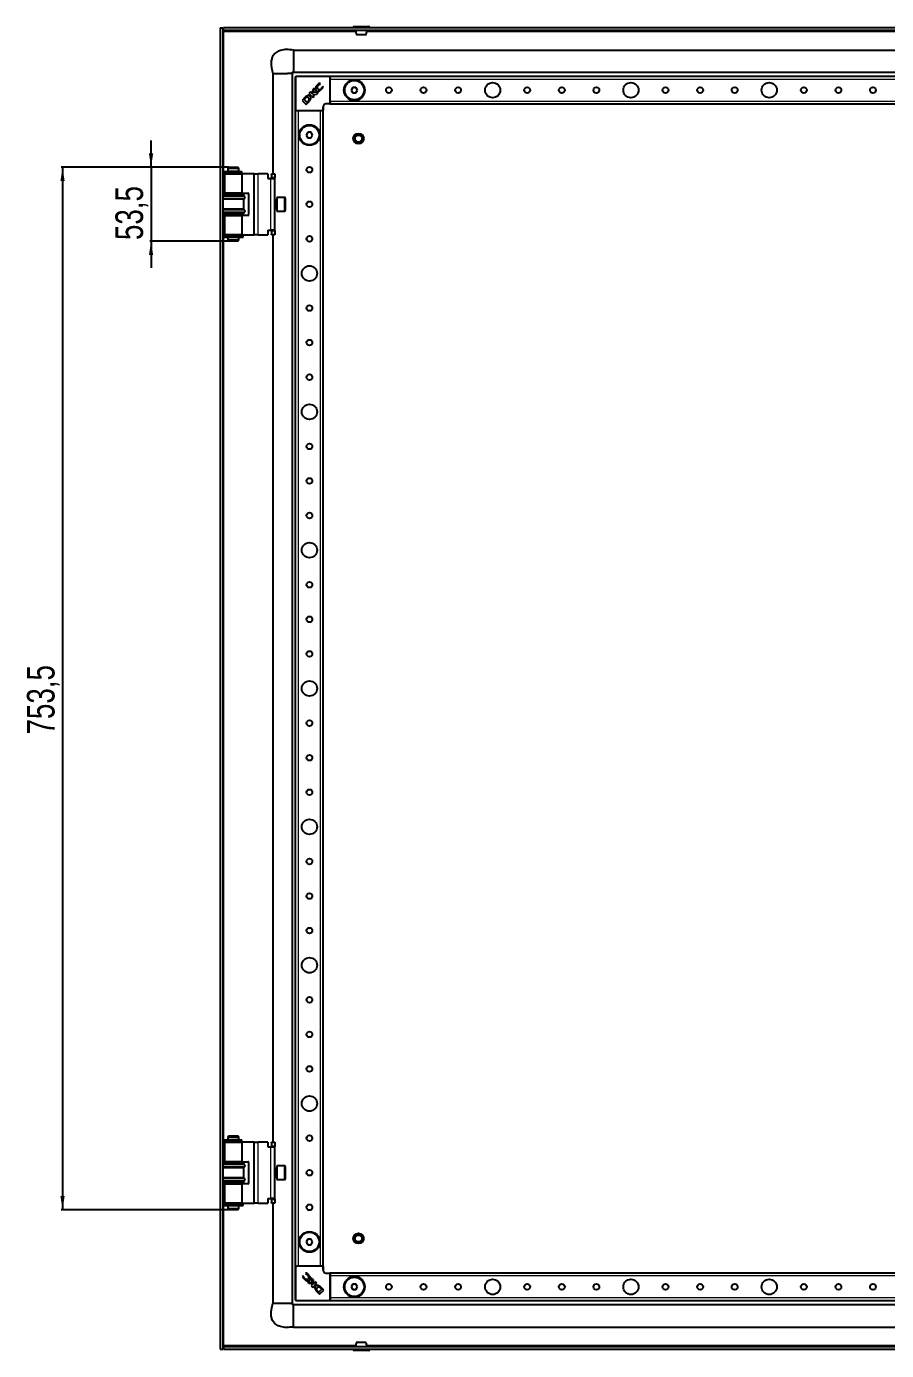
# Model space of a CAD drawing. Header units: millimetres. Extents: x -842 to 1891, y -262 to 1017.
# Drawn here: x 642 to 1264, y -119 to 838 of the extents above; entities that cross this region are included whole.
import ezdxf

# ---------------------------------------------------------------- set-up
doc = ezdxf.new("R2010")
doc.units = ezdxf.units.MM
doc.layers.add('FORMAT', color=7, linetype='Continuous')
doc.styles.add('SLDTEXTSTYLE0', font='TXT', dxfattribs={"width": 0.75})
doc.dimstyles.new('SLDDIMSTYLE0', dxfattribs={"dimtxt": 20, "dimasz": 10, "dimexe": 0, "dimexo": 0.0625, "dimgap": 5, "dimtad": 2, "dimdec": 1, "dimrnd": 1e-09, "dimzin": 12, "dimdsep": 46, "dimtxsty": 'SLDTEXTSTYLE0', "dimsah": 1, "dimcen": 0.09, "dimadec": 0, "dimazin": 3, "dimtfac": 1, "dimtofl": 0, "dimtmove": 0, "dimatfit": 3, "dimfxl": 0, "dimfrac": 2, "dimtolj": 1, "dimtzin": 12, "dimarcsym": 0})
doc.dimstyles.new('SLDDIMSTYLE1', dxfattribs={"dimtxt": 20, "dimasz": 10, "dimexe": 0, "dimexo": 0.0625, "dimgap": 5, "dimtad": 2, "dimdec": 1, "dimrnd": 1e-09, "dimzin": 12, "dimdsep": 46, "dimtxsty": 'SLDTEXTSTYLE0', "dimsah": 1, "dimcen": 0.09, "dimadec": 0, "dimazin": 3, "dimtfac": 1, "dimtmove": 0, "dimatfit": 0, "dimfxl": 0, "dimfrac": 2, "dimtolj": 1, "dimtzin": 12, "dimarcsym": 0})

# ---------------------------------------------------------------- blocks, each defined once
blk = doc.blocks.new('_D_4')
at = {"layer": 'FORMAT'}
for p, q in [((731.79, 736.54), (731.79, 755.78)), ((787.86, 736.54), (730.79, 736.54)), ((731.79, 736.54), (731.79, 683.04)), ((787.86, 683.04), (730.79, 683.04)), ((731.79, 683.04), (731.79, 663.81))]:
    blk.add_line(p, q, dxfattribs=at)
for points in [[(731.79, 736.54), (733.33, 746.54), (730.25, 746.54)], [(731.79, 683.04), (730.25, 673.04), (733.33, 673.04)]]:
    blk.add_solid(points, dxfattribs=at)
at = {"layer": 'FORMAT', "insert": (706.01, 683.93), "char_height": 20, "attachment_point": 1, "rotation": 90, "style": 'SLDTEXTSTYLE0'}
blk.add_mtext('53,5', dxfattribs=at)
blk = doc.blocks.new('_D_7')
at = {"layer": 'FORMAT'}
for p, q in [((787.86, 736.54), (666.79, 736.54)), ((667.79, 736.54), (667.79, -16.96)), ((787.86, -16.96), (666.79, -16.96))]:
    blk.add_line(p, q, dxfattribs=at)
for points in [[(667.79, 736.54), (666.25, 726.54), (669.33, 726.54)], [(667.79, -16.96), (669.33, -6.96), (666.25, -6.96)]]:
    blk.add_solid(points, dxfattribs=at)
at = {"layer": 'FORMAT', "insert": (642.01, 326.54), "char_height": 20, "attachment_point": 1, "rotation": 90, "style": 'SLDTEXTSTYLE0'}
blk.add_mtext('753,5', dxfattribs=at)

msp = doc.modelspace()

# ---------------------------------------------------------------- linework, layer by layer
at = {"color": 7, "linetype": 'Continuous', "lineweight": 25}
for p, q in [((781.79, 837.29), (783.79, 837.29)), ((781.79, 837.29), (781.79, -117.71)), ((783.79, 837.29), (783.79, -117.71)), ((784.09, 835.29), (784.09, 837.29)), ((1773.49, 837.29), (784.09, 837.29)), ((1773.49, 835.29), (784.09, 835.29)), ((784.39, 834.69), (784.19, 835.29)), ((878.04, 838.04), (878.04, 837.29)), ((878.29, 838.29), (889.29, 838.29)), ((889.54, 837.29), (889.54, 838.04)), ((834.79, 821.29), (834.79, 805.46)), ((834.79, 821.29), (1722.79, 821.29)), ((819.79, 804.29), (820.77, 804.29)), ((819.79, 804.29), (819.79, 731.79)), ((820.77, 804.29), (823.23, 804.29)), ((823.23, 804.29), (826.79, 804.29)), ((826.79, 804.29), (830.36, 804.29)), ((833.79, 804.29), (833.79, -84.71)), ((834.79, 805.29), (1722.79, 805.29)), ((836.29, 777.59), (836.29, 801.99)), ((836.59, 802.29), (860.99, 802.29)), ((854.23, 796.75), (853.9, 797.44)), ((854.09, 796.61), (854.23, 796.75)), ((856.04, 795.18), (855.94, 795.07)), ((856.29, 794.67), (856.04, 795.18)), ((861.29, 802.29), (1696.29, 802.29)), ((861.29, 801.99), (861.29, 802.29)), ((861.29, 801.99), (861.29, 801.35)), ((861.29, 800.29), (861.29, 801.35)), ((861.29, 784.29), (861.29, 800.29)), ((842.93, 786.89), (840.94, 784.9)), ((840.94, 784.9), (843.9, 781.94)), ((843.19, 786.35), (842.46, 785.6)), ((842.46, 785.6), (844.65, 783.42)), ((846.99, 790.95), (845.94, 789.9)), ((845.94, 789.9), (848.9, 786.95)), ((848.38, 789.56), (846.99, 790.95)), ((848.87, 792.83), (848.38, 789.56)), ((848.72, 789.25), (851.38, 789.42)), ((849.96, 788), (848.72, 789.25)), ((849.67, 793.63), (848.87, 792.83)), ((848.9, 786.95), (849.96, 788)), ((849.19, 790.53), (849.67, 793.63)), ((852.67, 790.71), (849.19, 790.53)), ((851.38, 789.42), (852.67, 790.71)), ((877.64, 794.29), (876.48, 792.29)), ((876.48, 792.29), (877.64, 790.29)), ((879.95, 794.29), (877.64, 794.29)), ((877.64, 790.29), (879.95, 790.29)), ((881.1, 792.29), (879.95, 794.29)), ((879.95, 790.29), (881.1, 792.29)), ((836.29, -57.71), (836.29, 777.29)), ((836.59, 777.29), (836.29, 777.29)), ((837.24, 777.29), (836.59, 777.29)), ((838.29, 777.29), (837.24, 777.29)), ((854.29, 777.29), (838.29, 777.29)), ((843.9, 781.94), (845.79, 783.83)), ((844.65, 783.42), (845.3, 784.1)), ((845.79, 783.83), (845.81, 783.85)), ((855.35, 777.29), (854.29, 777.29)), ((855.99, 777.29), (855.35, 777.29)), ((856.29, 777.29), (855.99, 777.29)), ((856.29, 780.29), (856.29, 777.59)), ((856.29, -57.71), (856.29, 777.29)), ((860.99, 782.29), (858.29, 782.29)), ((861.29, 783.24), (861.29, 784.29)), ((861.29, 783.24), (861.29, 782.59)), ((861.29, 782.29), (861.29, 782.59)), ((861.29, 782.29), (1696.29, 782.29)), ((845.14, 761.79), (843.98, 759.79)), ((843.98, 759.79), (845.14, 757.79)), ((847.45, 761.79), (845.14, 761.79)), ((845.14, 757.79), (847.45, 757.79)), ((848.6, 759.79), (847.45, 761.79)), ((847.45, 757.79), (848.6, 759.79)), ((784.14, 733.49), (784.14, 732.59)), ((784.14, 733.49), (797.03, 733.49)), ((784.14, 732.59), (797.03, 732.59)), ((784.84, 731.79), (784.84, 717.79)), ((784.84, 731.79), (797.74, 731.79)), ((787.87, 736.54), (787.29, 735.54)), ((787.29, 735.54), (787.29, 733.54)), ((795.29, 735.54), (787.29, 735.54)), ((792.05, 733.54), (787.29, 733.54)), ((787.29, 732.54), (787.29, 731.79)), ((792.05, 732.54), (787.29, 732.54)), ((787.79, 733.54), (787.79, 733.49)), ((787.79, 732.59), (787.79, 732.54)), ((787.87, 736.54), (794.72, 736.54)), ((795.29, 733.54), (792.05, 733.54)), ((795.29, 732.54), (792.05, 732.54)), ((795.29, 735.54), (794.72, 736.54)), ((794.79, 733.49), (794.79, 733.54)), ((794.79, 732.54), (794.79, 732.59)), ((795.29, 733.54), (795.29, 735.54)), ((795.29, 731.79), (795.29, 732.54)), ((797.03, 733.49), (797.12, 733.49)), ((797.03, 732.59), (797.12, 732.59)), ((797.12, 732.59), (797.12, 733.49)), ((797.12, 733.49), (797.33, 733.49)), ((797.12, 732.59), (797.33, 732.59)), ((797.33, 732.59), (797.33, 733.49)), ((797.74, 717.79), (797.74, 731.79)), ((805.84, 731.79), (797.74, 731.79)), ((806.34, 731.79), (805.84, 731.79)), ((806.34, 687.79), (806.34, 731.79)), ((806.34, 731.79), (809.34, 731.79)), ((816.34, 731.79), (809.34, 731.79)), ((816.34, 731.79), (816.34, 728.49)), ((816.34, 728.49), (818.34, 728.49)), ((818.34, 728.49), (821.34, 728.49)), ((818.84, 731.79), (821.34, 731.79)), ((818.84, 731.29), (818.84, 731.79)), ((818.84, 731.29), (818.84, 729.29)), ((818.84, 728.79), (818.84, 729.29)), ((821.34, 728.79), (818.84, 728.79)), ((818.84, 728.79), (818.84, 728.49)), ((821.34, 731.79), (821.34, 731.29)), ((821.34, 731.29), (821.34, 729.29)), ((821.34, 729.29), (821.34, 728.79)), ((821.34, 728.49), (821.34, 728.79)), ((821.34, 691.09), (821.34, 728.49)), ((797.74, 717.79), (784.84, 717.79)), ((787.29, 717.79), (787.29, 716.79)), ((795.29, 716.79), (795.29, 717.79)), ((797.74, 717.79), (801.84, 717.79)), ((783.79, 716.79), (798.79, 716.79)), ((798.79, 716.19), (783.79, 716.19)), ((798.79, 713.39), (783.79, 713.39)), ((798.79, 716.19), (798.79, 716.79)), ((799.49, 715.51), (798.79, 716.19)), ((798.79, 713.39), (799.49, 714.08)), ((798.79, 706.2), (798.79, 713.39)), ((802.34, 717.29), (802.34, 702.29)), ((822.59, 712.79), (821.34, 712.79)), ((828.24, 714.79), (822.84, 714.79)), ((822.84, 714.79), (822.84, 704.79)), ((828.84, 714.19), (828.84, 705.39)), ((798.79, 706.2), (783.79, 706.2)), ((798.79, 703.39), (783.79, 703.39)), ((783.79, 702.79), (798.79, 702.79)), ((784.84, 701.79), (784.84, 687.79)), ((784.84, 701.79), (797.74, 701.79)), ((787.29, 702.79), (787.29, 701.79)), ((795.29, 701.79), (795.29, 702.79)), ((797.74, 687.79), (797.74, 701.79)), ((801.84, 701.79), (797.74, 701.79)), ((799.49, 705.51), (798.79, 706.2)), ((798.79, 703.39), (799.49, 704.08)), ((798.79, 702.79), (798.79, 703.39)), ((821.34, 706.79), (822.59, 706.79)), ((822.84, 704.79), (828.24, 704.79)), ((816.34, 691.09), (818.34, 691.09)), ((816.34, 691.09), (816.34, 687.79)), ((821.34, 691.09), (818.34, 691.09)), ((818.84, 691.09), (818.84, 690.79)), ((818.84, 690.79), (821.34, 690.79)), ((818.84, 690.29), (818.84, 690.79)), ((818.84, 690.29), (818.84, 688.29)), ((821.34, 690.79), (821.34, 691.09)), ((821.34, 690.79), (821.34, 690.29)), ((821.34, 690.29), (821.34, 688.29)), ((784.14, 686.99), (784.14, 686.09)), ((784.14, 686.99), (798.44, 686.99)), ((784.14, 686.09), (798.44, 686.09)), ((797.74, 687.79), (784.84, 687.79)), ((787.29, 687.79), (787.29, 687.04)), ((792.05, 687.04), (787.29, 687.04)), ((787.29, 686.04), (787.29, 684.04)), ((792.05, 686.04), (787.29, 686.04)), ((787.29, 684.04), (787.87, 683.04)), ((787.29, 684.04), (792.05, 684.04)), ((787.79, 687.04), (787.79, 686.99)), ((787.79, 686.09), (787.79, 686.04)), ((791.94, 683.04), (787.87, 683.04)), ((794.72, 683.04), (791.94, 683.04)), ((795.29, 687.04), (792.05, 687.04)), ((795.29, 686.04), (792.05, 686.04)), ((792.05, 684.04), (795.29, 684.04)), ((794.72, 683.04), (795.29, 684.04)), ((794.79, 686.99), (794.79, 687.04)), ((794.79, 686.04), (794.79, 686.09)), ((795.29, 687.04), (795.29, 687.79)), ((795.29, 684.04), (795.29, 686.04)), ((797.74, 687.79), (805.84, 687.79)), ((798.44, 686.09), (798.44, 686.99)), ((805.84, 687.79), (806.34, 687.79)), ((809.34, 687.79), (806.34, 687.79)), ((809.34, 687.79), (816.34, 687.79)), ((818.84, 687.79), (818.84, 688.29)), ((821.34, 687.79), (818.84, 687.79)), ((819.79, 687.79), (819.79, 31.79)), ((821.34, 688.29), (821.34, 687.79)), ((784.14, 33.49), (784.14, 32.59)), ((784.14, 33.49), (797.03, 33.49)), ((784.14, 32.59), (797.03, 32.59)), ((784.84, 31.79), (784.84, 17.79)), ((784.84, 31.79), (797.74, 31.79)), ((787.87, 36.54), (787.29, 35.54)), ((787.29, 35.54), (787.29, 33.54)), ((795.29, 35.54), (787.29, 35.54)), ((792.05, 33.54), (787.29, 33.54)), ((787.29, 32.54), (787.29, 31.79)), ((792.05, 32.54), (787.29, 32.54)), ((787.79, 33.54), (787.79, 33.49)), ((787.79, 32.59), (787.79, 32.54)), ((787.87, 36.54), (794.72, 36.54)), ((795.29, 33.54), (792.05, 33.54)), ((795.29, 32.54), (792.05, 32.54)), ((795.29, 35.54), (794.72, 36.54)), ((794.79, 33.49), (794.79, 33.54)), ((794.79, 32.54), (794.79, 32.59)), ((795.29, 33.54), (795.29, 35.54)), ((795.29, 31.79), (795.29, 32.54)), ((797.03, 33.49), (797.12, 33.49)), ((797.03, 32.59), (797.12, 32.59)), ((797.12, 32.59), (797.12, 33.49)), ((797.12, 33.49), (797.33, 33.49)), ((797.12, 32.59), (797.33, 32.59)), ((797.33, 32.59), (797.33, 33.49)), ((797.74, 17.79), (797.74, 31.79)), ((805.84, 31.79), (797.74, 31.79)), ((806.34, 31.79), (805.84, 31.79)), ((806.34, 31.79), (809.34, 31.79)), ((806.34, -12.21), (806.34, 31.79)), ((816.34, 31.79), (809.34, 31.79)), ((816.34, 31.79), (816.34, 28.49)), ((818.84, 31.79), (821.34, 31.79)), ((818.84, 31.29), (818.84, 31.79)), ((818.84, 31.29), (818.84, 29.29)), ((818.84, 28.79), (818.84, 29.29)), ((821.34, 28.79), (818.84, 28.79)), ((818.84, 28.79), (818.84, 28.49)), ((821.34, 31.79), (821.34, 31.29)), ((821.34, 31.29), (821.34, 29.29)), ((821.34, 29.29), (821.34, 28.79)), ((821.34, 28.49), (821.34, 28.79)), ((816.34, 28.49), (818.34, 28.49)), ((818.34, 28.49), (821.34, 28.49)), ((821.34, -8.91), (821.34, 28.49)), ((783.79, 16.79), (798.79, 16.79)), ((798.79, 16.19), (783.79, 16.19)), ((798.79, 13.39), (783.79, 13.39)), ((797.74, 17.79), (784.84, 17.79)), ((787.29, 17.79), (787.29, 16.79)), ((795.29, 16.79), (795.29, 17.79)), ((797.74, 17.79), (801.84, 17.79)), ((798.79, 16.19), (798.79, 16.79)), ((799.49, 15.51), (798.79, 16.19)), ((798.79, 13.39), (799.49, 14.08)), ((798.79, 6.2), (798.79, 13.39)), ((802.34, 17.29), (802.34, 2.29)), ((822.59, 12.79), (821.34, 12.79)), ((828.24, 14.79), (822.84, 14.79)), ((822.84, 14.79), (822.84, 4.79)), ((828.84, 14.19), (828.84, 5.39)), ((798.79, 6.2), (783.79, 6.2)), ((798.79, 3.39), (783.79, 3.39)), ((783.79, 2.79), (798.79, 2.79)), ((784.84, 1.79), (784.84, -12.21)), ((784.84, 1.79), (797.74, 1.79)), ((787.29, 2.79), (787.29, 1.79)), ((795.29, 1.79), (795.29, 2.79)), ((797.74, -12.21), (797.74, 1.79)), ((801.84, 1.79), (797.74, 1.79)), ((799.49, 5.51), (798.79, 6.2)), ((798.79, 3.39), (799.49, 4.08)), ((798.79, 2.79), (798.79, 3.39)), ((821.34, 6.79), (822.59, 6.79)), ((822.84, 4.79), (828.24, 4.79)), ((816.34, -8.91), (818.34, -8.91)), ((816.34, -8.91), (816.34, -12.21)), ((821.34, -8.91), (818.34, -8.91)), ((818.84, -8.91), (818.84, -9.21)), ((818.84, -9.21), (821.34, -9.21)), ((818.84, -9.71), (818.84, -9.21)), ((821.34, -9.21), (821.34, -8.91)), ((821.34, -9.21), (821.34, -9.71)), ((784.14, -13.01), (784.14, -13.91)), ((784.14, -13.01), (798.44, -13.01)), ((784.14, -13.91), (798.44, -13.91)), ((797.74, -12.21), (784.84, -12.21)), ((787.29, -12.21), (787.29, -12.96)), ((792.05, -12.96), (787.29, -12.96)), ((787.29, -13.96), (787.29, -15.96)), ((792.05, -13.96), (787.29, -13.96)), ((787.29, -15.96), (787.87, -16.96)), ((787.29, -15.96), (792.05, -15.96)), ((787.79, -12.96), (787.79, -13.01)), ((787.79, -13.91), (787.79, -13.96)), ((791.94, -16.96), (787.87, -16.96)), ((794.72, -16.96), (791.94, -16.96)), ((795.29, -12.96), (792.05, -12.96)), ((795.29, -13.96), (792.05, -13.96)), ((792.05, -15.96), (795.29, -15.96)), ((794.72, -16.96), (795.29, -15.96)), ((794.79, -13.01), (794.79, -12.96)), ((794.79, -13.96), (794.79, -13.91)), ((795.29, -12.96), (795.29, -12.21)), ((795.29, -15.96), (795.29, -13.96)), ((797.74, -12.21), (805.84, -12.21)), ((798.44, -13.91), (798.44, -13.01)), ((805.84, -12.21), (806.34, -12.21)), ((809.34, -12.21), (806.34, -12.21)), ((809.34, -12.21), (816.34, -12.21)), ((818.84, -9.71), (818.84, -11.71)), ((818.84, -12.21), (818.84, -11.71)), ((821.34, -12.21), (818.84, -12.21)), ((819.79, -12.21), (819.79, -84.71)), ((821.34, -9.71), (821.34, -11.71)), ((821.34, -11.71), (821.34, -12.21)), ((845.14, -38.21), (843.98, -40.21)), ((847.45, -38.21), (845.14, -38.21)), ((848.6, -40.21), (847.45, -38.21)), ((843.98, -40.21), (845.14, -42.21)), ((845.14, -42.21), (847.45, -42.21)), ((847.45, -42.21), (848.6, -40.21)), ((836.59, -57.71), (836.29, -57.71)), ((836.29, -82.41), (836.29, -58.01)), ((836.59, -57.71), (837.24, -57.71)), ((838.29, -57.71), (837.24, -57.71)), ((854.29, -57.71), (838.29, -57.71)), ((841.84, -64.77), (841.15, -65.1)), ((841.98, -64.91), (841.84, -64.77)), ((843.92, -62.71), (843.41, -62.95)), ((843.41, -62.95), (843.52, -63.06)), ((847.88, -66.33), (848.06, -69.81)), ((849.17, -67.62), (847.88, -66.33)), ((855.35, -57.71), (854.29, -57.71)), ((855.35, -57.71), (855.99, -57.71)), ((856.29, -57.71), (855.99, -57.71)), ((856.29, -58.01), (856.29, -60.71)), ((858.29, -62.71), (860.99, -62.71)), ((1641.29, -62.71), (861.29, -62.71)), ((861.29, -62.71), (861.29, -63.01)), ((861.29, -63.01), (861.29, -63.65)), ((861.29, -63.65), (861.29, -64.71)), ((861.29, -64.71), (861.29, -80.71)), ((848.06, -69.81), (844.96, -69.33)), ((844.96, -69.33), (845.76, -70.13)), ((845.76, -70.13), (849.03, -70.62)), ((849.03, -70.62), (847.64, -72.01)), ((847.64, -72.01), (848.68, -73.05)), ((848.68, -73.05), (851.64, -70.1)), ((849.34, -70.28), (849.17, -67.62)), ((850.59, -69.04), (849.34, -70.28)), ((851.64, -70.1), (850.59, -69.04)), ((851.7, -76.07), (853.69, -78.06)), ((852.24, -75.81), (852.99, -76.53)), ((852.99, -76.53), (855.17, -74.35)), ((853.69, -78.06), (856.65, -75.1)), ((855.17, -74.35), (854.49, -73.7)), ((854.76, -73.21), (854.74, -73.19)), ((856.65, -75.1), (854.76, -73.21)), ((877.64, -70.71), (876.48, -72.71)), ((876.48, -72.71), (877.64, -74.71)), ((879.95, -70.71), (877.64, -70.71)), ((877.64, -74.71), (879.95, -74.71)), ((881.1, -72.71), (879.95, -70.71)), ((879.95, -74.71), (881.1, -72.71)), ((1641.29, -85.71), (834.79, -85.71)), ((860.99, -82.71), (836.59, -82.71)), ((861.29, -80.71), (861.29, -81.76)), ((861.29, -81.76), (861.29, -82.41)), ((861.29, -82.41), (861.29, -82.71)), ((1641.29, -82.71), (861.29, -82.71)), ((834.79, -101.71), (1722.79, -101.71)), ((781.79, -117.71), (783.79, -117.71)), ((784.09, -115.71), (784.09, -117.71)), ((784.09, -115.71), (1773.49, -115.71)), ((784.09, -117.71), (1773.49, -117.71)), ((784.2, -115.71), (784.39, -115.11)), ((878.04, -117.71), (878.04, -118.46)), ((880.79, -118.71), (878.29, -118.71)), ((889.29, -118.71), (880.79, -118.71)), ((889.54, -118.46), (889.54, -117.71))]:
    msp.add_line(p, q, dxfattribs=at)
at = {"color": 8, "linetype": 'Continuous', "lineweight": 18}
for p, q in [((784.39, 733.49), (784.39, 834.69)), ((784.39, 834.69), (879.82, 834.69)), ((889.54, 838.04), (878.04, 838.04)), ((887.76, 834.69), (1669.82, 834.69)), ((836.59, 801.99), (836.29, 801.99)), ((836.59, 801.99), (836.59, 802.29)), ((836.59, 801.99), (836.59, 777.59)), ((860.99, 801.99), (836.59, 801.99)), ((860.99, 802.29), (860.99, 801.99)), ((860.99, 782.59), (860.99, 801.99)), ((861.29, 801.99), (860.99, 801.99)), ((861.29, 800.29), (1696.29, 800.29)), ((836.59, 777.59), (836.29, 777.59)), ((836.59, 777.59), (855.99, 777.59)), ((836.59, 777.59), (836.59, 777.29)), ((838.29, -57.71), (838.29, 777.29)), ((854.29, -57.71), (854.29, 777.29)), ((855.99, 777.59), (855.99, 780.29)), ((856.29, 780.29), (855.99, 780.29)), ((855.99, 777.59), (855.99, 777.29)), ((856.29, 777.59), (855.99, 777.59)), ((858.29, 782.59), (860.99, 782.59)), ((858.29, 782.29), (858.29, 782.59)), ((860.99, 782.59), (860.99, 782.29)), ((861.29, 782.59), (860.99, 782.59)), ((861.29, 784.29), (1696.29, 784.29)), ((784.39, 716.79), (784.39, 732.59)), ((797.03, 733.49), (797.03, 732.59)), ((805.84, 731.79), (805.84, 687.79)), ((809.34, 687.79), (809.34, 731.79)), ((818.34, 691.09), (818.34, 728.49)), ((821.34, 731.29), (818.84, 731.29)), ((818.84, 729.29), (821.34, 729.29)), ((799.49, 715.51), (783.79, 715.51)), ((799.49, 714.08), (783.79, 714.08)), ((822.59, 712.39), (822.59, 712.79)), ((822.59, 706.79), (822.59, 712.39)), ((828.24, 704.79), (828.24, 714.79)), ((799.49, 705.51), (783.79, 705.51)), ((799.49, 704.08), (783.79, 704.08)), ((784.39, 686.99), (784.39, 702.79)), ((821.34, 690.29), (818.84, 690.29)), ((784.39, 33.49), (784.39, 686.09)), ((818.84, 688.29), (821.34, 688.29)), ((784.39, 16.79), (784.39, 32.59)), ((797.03, 33.49), (797.03, 32.59)), ((805.84, 31.79), (805.84, -12.21)), ((809.34, -12.21), (809.34, 31.79)), ((821.34, 31.29), (818.84, 31.29)), ((818.84, 29.29), (821.34, 29.29)), ((818.34, -8.91), (818.34, 28.49)), ((799.49, 15.51), (783.79, 15.51)), ((799.49, 14.08), (783.79, 14.08)), ((822.59, 12.39), (822.59, 12.79)), ((822.59, 6.79), (822.59, 12.39)), ((828.24, 4.79), (828.24, 14.79)), ((799.49, 5.51), (783.79, 5.51)), ((799.49, 4.08), (783.79, 4.08)), ((784.39, -13.01), (784.39, 2.79)), ((784.39, -115.11), (784.39, -13.91)), ((821.34, -9.71), (818.84, -9.71)), ((818.84, -11.71), (821.34, -11.71)), ((836.29, -58.01), (836.59, -58.01)), ((836.59, -57.71), (836.59, -58.01)), ((836.59, -58.01), (836.59, -82.41)), ((855.99, -58.01), (836.59, -58.01)), ((855.99, -57.71), (855.99, -58.01)), ((855.99, -60.71), (855.99, -58.01)), ((855.99, -58.01), (856.29, -58.01)), ((856.29, -60.71), (855.99, -60.71)), ((858.29, -62.71), (858.29, -63.01)), ((860.99, -63.01), (858.29, -63.01)), ((860.99, -62.71), (860.99, -63.01)), ((860.99, -82.41), (860.99, -63.01)), ((860.99, -63.01), (861.29, -63.01)), ((1641.29, -64.71), (861.29, -64.71)), ((836.59, -82.41), (836.29, -82.41)), ((836.59, -82.41), (860.99, -82.41)), ((836.59, -82.41), (836.59, -82.71)), ((860.99, -82.41), (860.99, -82.71)), ((860.99, -82.41), (861.29, -82.41)), ((1641.29, -80.71), (861.29, -80.71)), ((879.82, -115.11), (784.39, -115.11)), ((878.04, -118.46), (880.65, -118.46)), ((880.65, -118.46), (889.54, -118.46)), ((1669.82, -115.11), (887.76, -115.11))]:
    msp.add_line(p, q, dxfattribs=at)
at = {"color": 7, "linetype": 'Continuous', "lineweight": 25}
for centre, radius in [((878.79, 792.29), 7.5), ((878.79, 792.29), 7), ((903.79, 792.29), 2.1), ((928.79, 792.29), 2.1), ((953.79, 792.29), 2.1), ((978.79, 792.29), 5.5), ((1003.79, 792.29), 2.1), ((1028.79, 792.29), 2.1), ((1053.79, 792.29), 2.1), ((1078.79, 792.29), 5.5), ((1103.79, 792.29), 2.1), ((1128.79, 792.29), 2.1), ((1153.79, 792.29), 2.1), ((1178.79, 792.29), 5.5), ((1203.79, 792.29), 2.1), ((1228.79, 792.29), 2.1), ((1253.79, 792.29), 2.1), ((846.29, 759.79), 7.5), ((846.29, 759.79), 7), ((881.79, 757.29), 3.75), ((881.79, 757.29), 3), ((881.79, 757.29), 2.5), ((846.29, 734.79), 2.1), ((846.29, 709.79), 2.1), ((846.29, 684.79), 2.1), ((846.29, 659.79), 5.5), ((846.29, 634.79), 2.1), ((846.29, 609.79), 2.1), ((846.29, 584.79), 2.1), ((846.29, 559.79), 5.5), ((846.29, 534.79), 2.1), ((846.29, 509.79), 2.1), ((846.29, 484.79), 2.1), ((846.29, 459.79), 5.5), ((846.29, 434.79), 2.1), ((846.29, 409.79), 2.1), ((846.29, 384.79), 2.1), ((846.29, 359.79), 5.5), ((846.29, 334.79), 2.1), ((846.29, 309.79), 2.1), ((846.29, 284.79), 2.1), ((846.29, 259.79), 5.5), ((846.29, 234.79), 2.1), ((846.29, 209.79), 2.1), ((846.29, 184.79), 2.1), ((846.29, 159.79), 5.5), ((846.29, 134.79), 2.1), ((846.29, 109.79), 2.1), ((846.29, 84.79), 2.1), ((846.29, 59.79), 5.5), ((846.29, 34.79), 2.1), ((846.29, 9.79), 2.1), ((846.29, -15.21), 2.1), ((846.29, -40.21), 7.5), ((846.29, -40.21), 7), ((881.79, -37.71), 3.75), ((881.79, -37.71), 3), ((881.79, -37.71), 2.5), ((878.79, -72.71), 7.5), ((878.79, -72.71), 7), ((903.79, -72.71), 2.1), ((928.79, -72.71), 2.1), ((953.79, -72.71), 2.1), ((978.79, -72.71), 5.5), ((1003.79, -72.71), 2.1), ((1028.79, -72.71), 2.1), ((1053.79, -72.71), 2.1), ((1078.79, -72.71), 5.5), ((1103.79, -72.71), 2.1), ((1128.79, -72.71), 2.1), ((1153.79, -72.71), 2.1), ((1178.79, -72.71), 5.5), ((1203.79, -72.71), 2.1), ((1228.79, -72.71), 2.1), ((1253.79, -72.71), 2.1)]:
    msp.add_circle(centre, radius, dxfattribs=at)
for centre, radius, start, end in [((878.29, 838.04), 0.25, 90, 180), ((880.68, 832.79), 0.5, 195.31604, 270.02276), ((886.91, 832.79), 0.5, 269.99815, 345.40011), ((889.29, 838.04), 0.25, 0, 90), ((836.59, 801.99), 0.3, 90, 180), ((853.8, 794.3), 1.97, 128.45405, 215.887), ((860.99, 801.99), 0.3, 0, 90), ((846.59, 783.69), 4.87, 110.34448, 138.77765), ((847.37, 781.87), 6.12, 126.98881, 133.07444), ((853.37, 794.7), 1.94, 233.30966, 322.34638), ((836.59, 777.59), 0.3, 180, 270), ((855.99, 777.59), 0.3, 270, 0), ((858.29, 780.29), 2, 90, 180), ((860.99, 782.59), 0.3, 270, 0), ((801.84, 717.29), 0.5, 0, 90), ((798.79, 714.79), 1, 314.427, 45.573), ((822.59, 713.04), 0.25, 270, 0), ((828.24, 714.19), 0.6, 0, 90), ((798.79, 704.8), 1, 314.427, 45.573), ((801.84, 702.29), 0.5, 270, 0), ((822.59, 706.54), 0.25, 0, 90), ((828.24, 705.39), 0.6, 270, 0), ((798.79, 14.79), 1, 314.427, 45.573), ((801.84, 17.29), 0.5, 0, 90), ((822.59, 13.04), 0.25, 270, 0), ((828.24, 14.19), 0.6, 0, 90), ((798.79, 4.8), 1, 314.427, 45.573), ((801.84, 2.29), 0.5, 270, 0), ((822.59, 6.54), 0.25, 0, 90), ((828.24, 5.39), 0.6, 270, 0), ((836.59, -58.01), 0.3, 90, 180), ((844.29, -65.2), 1.97, 218.45405, 305.887), ((843.89, -65.63), 1.94, 323.30966, 52.34638), ((855.99, -58.01), 0.3, 0, 90), ((858.29, -60.71), 2, 180, 270), ((860.99, -63.01), 0.3, 0, 90), ((854.9, -72.41), 4.87, 200.34448, 228.77765), ((856.72, -71.63), 6.12, 216.98881, 223.07444), ((836.59, -82.41), 0.3, 180, 270), ((860.99, -82.41), 0.3, 270, 0), ((880.68, -113.21), 0.5, 89.96367, 164.83397), ((886.91, -113.21), 0.5, 15.24646, 90.04596), ((878.29, -118.46), 0.25, 180, 270), ((889.29, -118.46), 0.25, 270, 0)]:
    msp.add_arc(centre, radius, start, end, dxfattribs=at)
at = {"color": 8, "linetype": 'Continuous', "lineweight": 18}
for centre, start, end in [((858.29, 780.29), 90, 180), ((858.29, -60.71), 180, 270)]:
    msp.add_arc(centre, 2.3, start, end, dxfattribs=at)
at = {"color": 7, "linetype": 'Continuous', "lineweight": 25}
for points, knots in [([(784.09, 835.59), (784.07, 835.67), (783.96, 835.99), (783.83, 836.56), (783.81, 837.05), (783.79, 837.29)], [0, 0, 0, 0, 0.1417423, 0.5662026, 1, 1, 1, 1]), ([(784.09, 835.29), (784.14, 835.29), (784.19, 835.23), (784.29, 835.01), (784.34, 834.85), (784.39, 834.69)], [0, 0, 0, 0, 0.5, 0.5, 1, 1, 1, 1]), ([(879.77, 835.29), (879.77, 835.16), (879.79, 834.25), (880.02, 833.39), (880.2, 832.64)], [0, 0, 0, 0, 0.14185, 1, 1, 1, 1]), ([(887.38, 832.64), (887.57, 833.39), (887.79, 834.25), (887.81, 835.16), (887.82, 835.29)], [0, 0, 0, 0, 0.85815, 1, 1, 1, 1]), ([(882.09, 832.29), (881.9, 832.29), (881.43, 832.29), (880.89, 832.29), (880.76, 832.29), (880.69, 832.29)], [0, 0, 0, 0, 0.256553, 0.627981, 1, 1, 1, 1]), ([(886.91, 832.29), (886.86, 832.29), (886.78, 832.29), (886.22, 832.29), (885.42, 832.29), (884.42, 832.29), (883.36, 832.29), (882.57, 832.29), (882.18, 832.29), (882.09, 832.29)], [0, 0, 0, 0, 0.1585142, 0.3172777, 0.4758628, 0.6342467, 0.7924771, 0.950708, 1, 1, 1, 1]), ([(834.79, 821.29), (833.07, 821.46), (829.93, 821.77), (825.6, 821.25), (822.17, 819.83), (819.96, 817.51), (818.87, 814.74), (818.55, 811.69), (818.85, 808.13), (819.46, 805.64), (819.79, 804.29)], [0, 0, 0, 0, 0.176713, 0.320911, 0.440308, 0.54837, 0.6374, 0.738878, 0.858543, 1, 1, 1, 1]), ([(833.68, 804.29), (833.65, 804.29), (833.57, 804.29), (833.11, 804.29), (832.82, 804.29)], [0, 0, 0, 0, 0.356727, 1, 1, 1, 1]), ([(833.76, 804.29), (833.77, 804.43), (833.8, 804.67), (833.93, 804.87), (834.05, 804.96), (834.1, 805.07), (834.12, 805.14), (834.14, 805.19), (834.15, 805.23), (834.17, 805.27), (834.21, 805.32), (834.26, 805.37), (834.38, 805.43), (834.57, 805.47), (834.72, 805.46), (834.79, 805.46)], [0, 0, 0, 0, 0.233411, 0.418546, 0.549351, 0.595026, 0.631329, 0.647111, 0.661994, 0.676639, 0.691742, 0.725563, 0.766794, 0.872627, 1, 1, 1, 1]), ([(833.79, 804.29), (833.94, 804.52), (834.21, 804.92), (834.62, 805.18), (834.79, 805.29)], [0, 0, 0, 0, 0.561561, 1, 1, 1, 1]), ([(852.16, 796.2), (851.83, 795.83), (851.22, 795.13), (850.67, 793.96), (850.53, 793.02), (850.68, 792.38), (850.87, 792.15), (850.96, 792.04)], [0, 0, 0, 0, 0.315674, 0.58952, 0.813199, 0.909026, 1, 1, 1, 1]), ([(853.9, 797.44), (853.56, 797.26), (852.93, 796.92), (852.41, 796.43), (852.16, 796.2)], [0, 0, 0, 0, 0.5368, 1, 1, 1, 1]), ([(852.58, 795.84), (852.84, 796.06), (853.29, 796.44), (853.85, 796.56), (854.09, 796.61)], [0, 0, 0, 0, 0.5796082, 1, 1, 1, 1]), ([(855.94, 795.07), (855.79, 794.76), (855.53, 794.18), (855.1, 793.72), (854.9, 793.51)], [0, 0, 0, 0, 0.547643, 1, 1, 1, 1]), ([(855.19, 793.15), (855.43, 793.42), (855.86, 793.89), (856.16, 794.44), (856.29, 794.67)], [0, 0, 0, 0, 0.577653, 1, 1, 1, 1]), ([(845.67, 786.68), (845.57, 786.77), (845.4, 786.94), (845.12, 787.12), (844.85, 787.21), (844.52, 787.21), (844.12, 787.05), (843.84, 786.87), (843.68, 786.76)], [0, 0, 0, 0, 0.176808, 0.319231, 0.43938, 0.552395, 0.749205, 1, 1, 1, 1]), ([(846.95, 785.18), (847.05, 785.38), (847.26, 785.77), (847.38, 786.4), (847.34, 787), (847.14, 787.53), (846.78, 787.97), (846.26, 788.26), (845.61, 788.38), (845.15, 788.29), (844.9, 788.25)], [0, 0, 0, 0, 0.138091, 0.265455, 0.384013, 0.496103, 0.605759, 0.71979, 0.847662, 1, 1, 1, 1]), ([(845.3, 784.1), (845.49, 784.3), (845.84, 784.67), (846.17, 785.21), (846.23, 785.66), (846.16, 786), (845.97, 786.35), (845.78, 786.56), (845.67, 786.68)], [0, 0, 0, 0, 0.274676, 0.503042, 0.607381, 0.716579, 0.843412, 1, 1, 1, 1]), ([(846.27, 784.34), (846.4, 784.48), (846.64, 784.75), (846.85, 785.05), (846.95, 785.18)], [0, 0, 0, 0, 0.55183, 1, 1, 1, 1]), ([(850.96, 792.04), (851.12, 791.9), (851.46, 791.62), (852.15, 791.45), (853.03, 791.58), (854.1, 792.15), (854.79, 792.78), (855.19, 793.15)], [0, 0, 0, 0, 0.130532, 0.266031, 0.423997, 0.666819, 1, 1, 1, 1]), ([(845.81, 783.85), (845.88, 783.93), (846.04, 784.09), (846.19, 784.25), (846.27, 784.34)], [0, 0, 0, 0, 0.486421, 1, 1, 1, 1]), ([(841.15, -65.1), (841.33, -65.44), (841.67, -66.07), (842.16, -66.59), (842.39, -66.83)], [0, 0, 0, 0, 0.5368, 1, 1, 1, 1]), ([(842.75, -66.42), (842.53, -66.16), (842.15, -65.71), (842.03, -65.14), (841.98, -64.91)], [0, 0, 0, 0, 0.5796082, 1, 1, 1, 1]), ([(842.39, -66.83), (842.76, -67.16), (843.46, -67.78), (844.63, -68.33), (845.57, -68.47), (846.21, -68.32), (846.44, -68.13), (846.55, -68.04)], [0, 0, 0, 0, 0.315674, 0.58952, 0.813199, 0.909026, 1, 1, 1, 1]), ([(843.52, -63.06), (843.83, -63.21), (844.41, -63.47), (844.87, -63.9), (845.07, -64.09)], [0, 0, 0, 0, 0.5476433, 1, 1, 1, 1]), ([(845.43, -63.81), (845.17, -63.56), (844.7, -63.14), (844.15, -62.84), (843.92, -62.71)], [0, 0, 0, 0, 0.577653, 1, 1, 1, 1]), ([(846.55, -68.04), (846.69, -67.88), (846.97, -67.54), (847.14, -66.85), (847.01, -65.97), (846.44, -64.89), (845.8, -64.21), (845.43, -63.81)], [0, 0, 0, 0, 0.130532, 0.266031, 0.423997, 0.666819, 1, 1, 1, 1]), ([(853.41, -72.05), (853.21, -71.95), (852.82, -71.74), (852.19, -71.62), (851.59, -71.66), (851.06, -71.86), (850.62, -72.22), (850.33, -72.74), (850.21, -73.39), (850.3, -73.85), (850.34, -74.1)], [0, 0, 0, 0, 0.138091, 0.265455, 0.384013, 0.496103, 0.605759, 0.71979, 0.847662, 1, 1, 1, 1]), ([(851.91, -73.33), (851.82, -73.42), (851.65, -73.6), (851.47, -73.88), (851.38, -74.15), (851.38, -74.48), (851.54, -74.88), (851.72, -75.16), (851.82, -75.32)], [0, 0, 0, 0, 0.176808, 0.319231, 0.43938, 0.552395, 0.749205, 1, 1, 1, 1]), ([(854.49, -73.7), (854.29, -73.5), (853.92, -73.16), (853.38, -72.83), (852.93, -72.77), (852.59, -72.84), (852.24, -73.03), (852.03, -73.22), (851.91, -73.33)], [0, 0, 0, 0, 0.274676, 0.503042, 0.607381, 0.716579, 0.843412, 1, 1, 1, 1]), ([(854.25, -72.73), (854.11, -72.6), (853.84, -72.36), (853.54, -72.15), (853.41, -72.05)], [0, 0, 0, 0, 0.55183, 1, 1, 1, 1]), ([(854.74, -73.19), (854.66, -73.11), (854.5, -72.96), (854.34, -72.81), (854.25, -72.73)], [0, 0, 0, 0, 0.486421, 1, 1, 1, 1]), ([(834.79, -101.71), (833.07, -101.87), (829.93, -102.18), (825.6, -101.66), (822.17, -100.24), (819.96, -97.92), (818.87, -95.15), (818.55, -92.1), (818.85, -88.54), (819.46, -86.05), (819.79, -84.71)], [0, 0, 0, 0, 0.176713, 0.320911, 0.440308, 0.54837, 0.6374, 0.738878, 0.858543, 1, 1, 1, 1]), ([(833.68, -84.71), (833.65, -84.71), (833.57, -84.71), (833.11, -84.71), (832.82, -84.71)], [0, 0, 0, 0, 0.350861, 1, 1, 1, 1]), ([(834.79, -85.87), (834.69, -85.85), (834.56, -85.84), (834.4, -85.77), (834.32, -85.71), (834.26, -85.64), (834.22, -85.57), (834.19, -85.5), (834.12, -85.33), (833.96, -85.24), (833.81, -85.02), (833.77, -84.82), (833.76, -84.71)], [0, 0, 0, 0, 0.146823, 0.202041, 0.247643, 0.28691, 0.323569, 0.360785, 0.40083, 0.628513, 0.79432, 1, 1, 1, 1]), ([(833.79, -84.71), (833.94, -84.93), (834.21, -85.33), (834.62, -85.59), (834.79, -85.71)], [0, 0, 0, 0, 0.561561, 1, 1, 1, 1]), ([(834.79, -101.71), (834.79, -101.58), (834.79, -101.34), (834.79, -99.49), (834.79, -96.85), (834.79, -93.71), (834.79, -90.55), (834.79, -87.94), (834.79, -86.32), (834.79, -86.1), (834.79, -86.03)], [0, 0, 0, 0, 0.133856, 0.267712, 0.401568, 0.535424, 0.66928, 0.803137, 0.936993, 1, 1, 1, 1]), ([(880.2, -113.05), (880.02, -113.8), (879.79, -114.66), (879.77, -115.58), (879.77, -115.71)], [0, 0, 0, 0, 0.85815, 1, 1, 1, 1]), ([(880.72, -112.71), (880.71, -112.71), (880.67, -112.71), (880.95, -112.71), (881.47, -112.71), (882.18, -112.71), (883.04, -112.71), (884.1, -112.71), (885.13, -112.71), (886.01, -112.71), (886.62, -112.71), (886.92, -112.71), (886.88, -112.71), (886.86, -112.71)], [0, 0, 0, 0, 0.03384, 0.141254, 0.248698, 0.315774, 0.423314, 0.530846, 0.63821, 0.745706, 0.853372, 0.960917, 1, 1, 1, 1]), ([(887.82, -115.71), (887.81, -115.58), (887.79, -114.66), (887.57, -113.8), (887.38, -113.05)], [0, 0, 0, 0, 0.14185, 1, 1, 1, 1]), ([(783.79, -117.71), (783.82, -117.27), (783.85, -116.71), (784.05, -116.15), (784.09, -116.02)], [0, 0, 0, 0, 0.773459, 1, 1, 1, 1]), ([(784.39, -115.11), (784.34, -115.26), (784.29, -115.42), (784.19, -115.64), (784.14, -115.71), (784.09, -115.71)], [0, 0, 0, 0, 0.5, 0.5, 1, 1, 1, 1])]:
    msp.add_open_spline(points, degree=3, knots=knots, dxfattribs=at)
at = {"color": 8, "linetype": 'Continuous', "lineweight": 18}
for points, knots in [([(880.24, 832.67), (880.22, 832.67), (880.17, 832.67), (880.47, 832.67), (881.06, 832.67), (881.6, 832.67), (881.83, 832.67)], [0, 0, 0, 0, 0.083271, 0.424284, 0.764725, 1, 1, 1, 1]), ([(881.83, 832.67), (881.93, 832.67), (882.38, 832.67), (882.9, 832.67), (883.7, 832.67), (884.52, 832.67), (885.67, 832.67), (886.61, 832.67), (887.2, 832.67), (887.45, 832.67), (887.38, 832.67), (887.38, 832.67)], [0, 0, 0, 0, 0.048751, 0.204942, 0.205393, 0.362034, 0.518827, 0.675799, 0.832923, 0.989778, 1, 1, 1, 1]), ([(887.34, -113.08), (887.36, -113.08), (887.4, -113.08), (887.06, -113.08), (886.35, -113.08), (885.33, -113.08), (884.15, -113.08), (882.92, -113.08), (881.93, -113.08), (881.1, -113.08), (880.5, -113.08), (880.18, -113.08), (880.23, -113.08), (880.24, -113.08)], [0, 0, 0, 0, 0.038891, 0.14638, 0.253973, 0.361383, 0.468681, 0.576165, 0.683665, 0.750707, 0.858068, 0.965424, 1, 1, 1, 1])]:
    msp.add_open_spline(points, degree=3, knots=knots, dxfattribs=at)
at = {"color": 7, "linetype": 'Continuous', "lineweight": 25}
for points in [[(832.82, 804.29), (832.48, 804.29), (831.82, 804.29), (830.85, 804.29), (830.36, 804.29)], [(820.77, -84.71), (820.49, -84.71), (819.92, -84.71), (819.84, -84.71), (819.79, -84.71)], [(823.23, -84.71), (822.74, -84.71), (821.77, -84.71), (821.1, -84.71), (820.77, -84.71)], [(826.79, -84.71), (826.17, -84.71), (824.91, -84.71), (823.79, -84.71), (823.23, -84.71)], [(830.36, -84.71), (829.8, -84.71), (828.68, -84.71), (827.42, -84.71), (826.79, -84.71)], [(832.82, -84.71), (832.48, -84.71), (831.82, -84.71), (830.85, -84.71), (830.36, -84.71)]]:
    msp.add_open_spline(points, degree=3, dxfattribs=at)

# ---------------------------------------------------------------- dimensions: what is measured, and where the dimension line sits
at = {"layer": 'FORMAT'}
for base, p2, dimstyle, picture, middle in [((731.79, 683.04), (787.87, 683.04), 'SLDDIMSTYLE1', '_D_4', (731.79, 709.79)), ((667.79, -16.96), (787.87, -16.96), 'SLDDIMSTYLE0', '_D_7', (667.79, 359.79))]:
    dim = msp.add_linear_dim(base=base, p1=(787.87, 736.54), p2=p2, angle=90, dimstyle=dimstyle, dxfattribs=at)
    dim.commit()
    dim.dimension.update_dxf_attribs({"geometry": picture, "text_midpoint": middle, "dimtype": 160})

doc.saveas('drawing.dxf')
